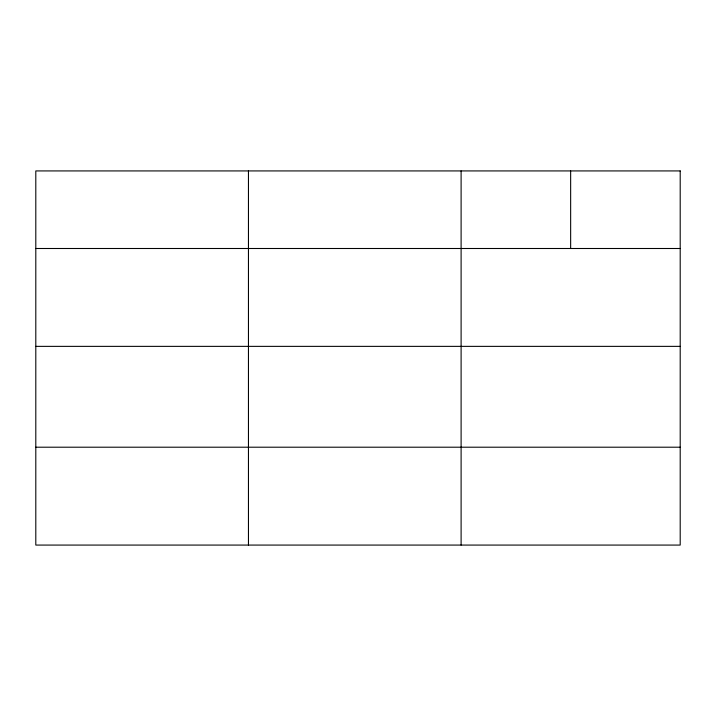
<?xml version="1.0" encoding="UTF-8"?>
<svg xmlns="http://www.w3.org/2000/svg" width="716" height="716" viewBox="0 0 716 716"><rect width="100%" height="100%" fill="white"/><g stroke="black" fill="none" stroke-linecap="round" stroke-linejoin="round"><path stroke-width="1.07" d="M35.8 248.497L680.2 248.497M35.8 346.365L680.2 346.365M35.8 447.205L680.2 447.205M570.652 170.927L570.652 248.497M461.104 170.927L461.104 545.073M248.452 170.927L248.452 545.073M680.2 170.927L35.8 170.927L35.8 545.073L680.2 545.073L680.2 170.927"/></g></svg>
